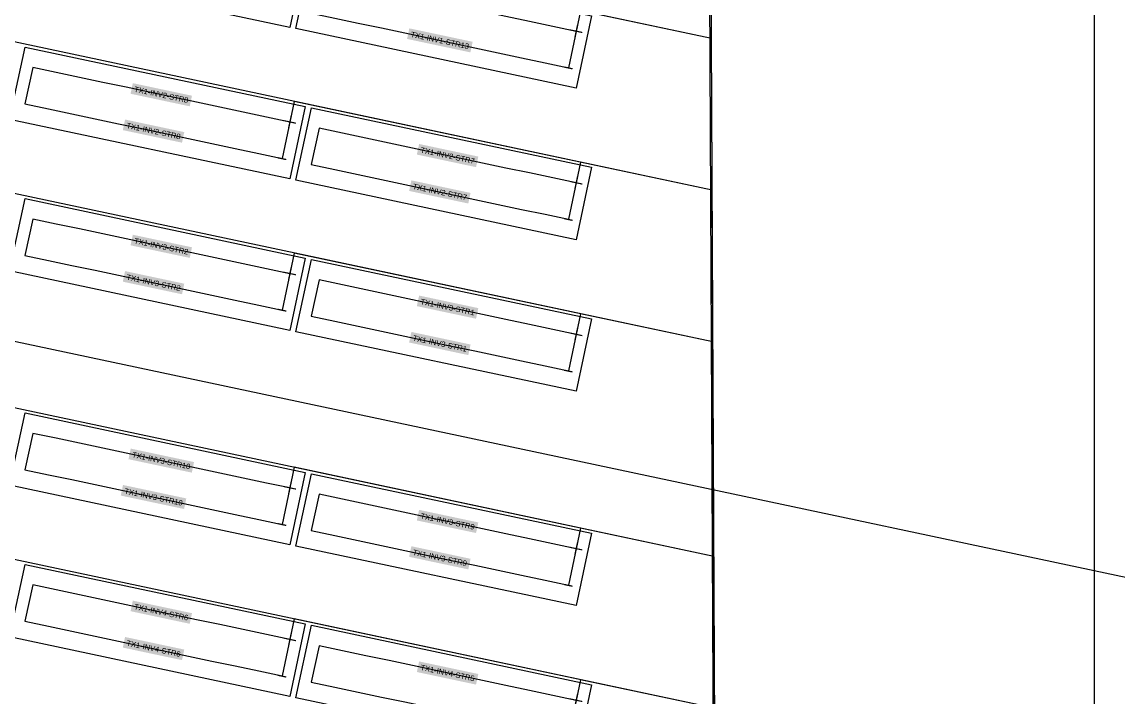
# Model space of a CAD drawing. Header units: metres. Extents: x 114 to 389, y 45 to 298.
# Drawn here: x 266 to 326.7, y 204.5 to 241.9 of the extents above; entities that cross this region are included whole.
import ezdxf

# ---------------------------------------------------------------- set-up
doc = ezdxf.new("R2010")
doc.units = ezdxf.units.M
doc.header["$MEASUREMENT"] = 0
for name, color, linetype in [('PVcase Corridor Center Line', 74, 'Continuous'), ('PVcase Polarity Symbols', 7, 'Continuous'), ('PVcase PV Modules (full frames)', 142, 'Continuous'), ('PVcase PV Modules (optimised)', 142, 'Continuous'), ('PVcase String Cables', 150, 'Continuous'), ('PVcase Stringing Numbers', 7, 'Continuous'), ('PVcase Strings', 92, 'Continuous'), ('PVcase Trenches', 7, 'Continuous')]:
    doc.layers.add(name, color=color, linetype=linetype)
doc.styles.get("Standard").update_dxf_attribs({"font": 'arial.ttf'})

# ---------------------------------------------------------------- blocks, each defined once
blk = doc.blocks.new('2P12@20DEG F FX A12 ID1 PVBlock')
at = {"layer": 'PVcase PV Modules (optimised)', "color": 0}
blk.add_polyline3d([(0, 0, 1.493), (15.51, -3.297, 1.493), (14.657, -7.308, 0), (-0.853, -4.011, 0)], close=True, dxfattribs=at)

msp = doc.modelspace()

# ---------------------------------------------------------------- linework, layer by layer
at = {"layer": 'PVcase Corridor Center Line'}
for points in [[(389, 198), (114, 256.453)], [(325.402, 45), (325.402, 242.652), (360.211, 243.65)]]:
    msp.add_lwpolyline(points, dxfattribs=at)
at = {"layer": 'PVcase String Cables'}
for points in [[(385.086, 223.818), (349.861, 231.305), (349.619, 135.706), (304.647, 145.276), (304.186, 241.036), (304.146, 249.42), (265.236, 257.69), (264.565, 254.53)], [(385.086, 223.818), (349.861, 231.305), (349.619, 135.706), (304.647, 145.276), (304.186, 241.036), (304.146, 249.42), (265.236, 257.69), (264.993, 256.545)], [(385.086, 223.818), (349.861, 231.305), (349.619, 135.706), (304.647, 145.276), (304.186, 241.036), (304.146, 249.42), (281.088, 254.321), (280.417, 251.161)], [(385.086, 223.818), (349.861, 231.305), (349.619, 135.706), (304.647, 145.276), (304.186, 241.036), (304.146, 249.42), (281.088, 254.321), (280.845, 253.176)], [(385.086, 223.818), (349.861, 231.305), (349.619, 135.706), (304.647, 145.276), (304.186, 241.036), (304.146, 249.42), (296.94, 250.951), (296.268, 247.792)], [(385.086, 223.818), (349.861, 231.305), (349.619, 135.706), (304.647, 145.276), (304.186, 241.036), (304.146, 249.42), (296.94, 250.951), (296.697, 249.806)], [(385.086, 223.818), (349.861, 231.305), (349.619, 135.706), (304.647, 145.276), (304.186, 241.014), (265.236, 249.293), (264.565, 246.133)], [(385.086, 223.818), (349.861, 231.305), (349.619, 135.706), (304.647, 145.276), (304.186, 241.014), (265.236, 249.293), (264.993, 248.148)], [(385.086, 223.818), (349.861, 231.305), (349.619, 135.706), (304.647, 145.276), (304.186, 241.014), (281.088, 245.924), (280.417, 242.764)], [(385.086, 223.818), (349.861, 231.305), (349.619, 135.706), (304.647, 145.276), (304.186, 241.014), (281.088, 245.924), (280.845, 244.779)], [(385.086, 223.818), (349.861, 231.305), (349.619, 135.706), (304.647, 145.276), (304.186, 241.014), (296.94, 242.554), (296.268, 239.394)], [(385.086, 223.818), (349.861, 231.305), (349.619, 135.706), (304.647, 145.276), (304.186, 241.014), (296.94, 242.554), (296.697, 241.409)], [(385.086, 207.024), (349.819, 214.52), (349.619, 135.706), (304.647, 145.276), (304.267, 224.224), (304.227, 232.608), (265.236, 240.896), (264.565, 237.736)], [(385.086, 207.024), (349.819, 214.52), (349.619, 135.706), (304.647, 145.276), (304.267, 224.224), (304.227, 232.608), (265.236, 240.896), (264.993, 239.751)], [(385.086, 207.024), (349.819, 214.52), (349.619, 135.706), (304.647, 145.276), (304.267, 224.224), (304.227, 232.608), (281.088, 237.526), (280.417, 234.367)], [(385.086, 207.024), (349.819, 214.52), (349.619, 135.706), (304.647, 145.276), (304.267, 224.224), (304.227, 232.608), (281.088, 237.526), (280.845, 236.382)], [(385.086, 207.024), (349.819, 214.52), (349.619, 135.706), (304.647, 145.276), (304.267, 224.224), (304.227, 232.608), (296.94, 234.157), (296.268, 230.997)], [(385.086, 207.024), (349.819, 214.52), (349.619, 135.706), (304.647, 145.276), (304.267, 224.224), (304.227, 232.608), (296.94, 234.157), (296.697, 233.012)], [(385.086, 195.152), (349.789, 202.654), (349.619, 135.706), (304.647, 145.276), (304.324, 212.34), (304.267, 224.203), (265.236, 232.499), (264.565, 229.339)], [(385.086, 195.152), (349.789, 202.654), (349.619, 135.706), (304.647, 145.276), (304.324, 212.34), (304.267, 224.203), (265.236, 232.499), (264.993, 231.354)], [(385.086, 195.152), (349.789, 202.654), (349.619, 135.706), (304.647, 145.276), (304.324, 212.34), (304.267, 224.203), (281.088, 229.129), (280.417, 225.97)], [(385.086, 195.152), (349.789, 202.654), (349.619, 135.706), (304.647, 145.276), (304.324, 212.34), (304.267, 224.203), (281.088, 229.129), (280.845, 227.984)], [(385.086, 195.152), (349.789, 202.654), (349.619, 135.706), (304.647, 145.276), (304.324, 212.34), (304.267, 224.203), (296.94, 225.76), (296.268, 222.6)], [(385.086, 195.152), (349.789, 202.654), (349.619, 135.706), (304.647, 145.276), (304.324, 212.34), (304.267, 224.203), (296.94, 225.76), (296.697, 224.615)], [(385.086, 195.152), (349.789, 202.654), (349.619, 135.706), (304.647, 145.276), (304.324, 212.318), (265.236, 220.627), (264.565, 217.467)], [(385.086, 195.152), (349.789, 202.654), (349.619, 135.706), (304.647, 145.276), (304.324, 212.318), (265.236, 220.627), (264.993, 219.482)], [(385.086, 195.152), (349.789, 202.654), (349.619, 135.706), (304.647, 145.276), (304.324, 212.318), (281.088, 217.257), (280.417, 214.097)], [(385.086, 195.152), (349.789, 202.654), (349.619, 135.706), (304.647, 145.276), (304.324, 212.318), (281.088, 217.257), (280.845, 216.112)], [(385.086, 195.152), (349.789, 202.654), (349.619, 135.706), (304.647, 145.276), (304.324, 212.318), (296.94, 213.888), (296.268, 210.728)], [(385.086, 195.152), (349.789, 202.654), (349.619, 135.706), (304.647, 145.276), (304.324, 212.318), (296.94, 213.888), (296.697, 212.743)], [(385.086, 178.357), (349.746, 185.869), (349.619, 135.706), (304.647, 145.276), (304.405, 195.529), (304.365, 203.912), (265.236, 212.229), (264.565, 209.07)], [(385.086, 178.357), (349.746, 185.869), (349.619, 135.706), (304.647, 145.276), (304.405, 195.529), (304.365, 203.912), (265.236, 212.229), (264.993, 211.085)], [(385.086, 178.357), (349.746, 185.869), (349.619, 135.706), (304.647, 145.276), (304.405, 195.529), (304.365, 203.912), (281.088, 208.86), (280.417, 205.7)], [(385.086, 178.357), (349.746, 185.869), (349.619, 135.706), (304.647, 145.276), (304.405, 195.529), (304.365, 203.912), (281.088, 208.86), (280.845, 207.715)], [(385.086, 178.357), (349.746, 185.869), (349.619, 135.706), (304.647, 145.276), (304.405, 195.529), (304.365, 203.912), (296.94, 205.491), (296.268, 202.331)], [(385.086, 178.357), (349.746, 185.869), (349.619, 135.706), (304.647, 145.276), (304.405, 195.529), (304.365, 203.912), (296.94, 205.491), (296.697, 204.346)]]:
    msp.add_lwpolyline(points, dxfattribs=at)
at = {"layer": 'PVcase Strings'}
for points in [[(296.697, 241.409), (295.403, 241.684), (294.109, 241.959), (292.814, 242.234), (291.52, 242.51), (290.226, 242.785), (288.932, 243.06), (287.638, 243.335), (286.344, 243.61), (285.05, 243.885), (283.756, 244.16), (282.462, 244.435), (282.033, 242.42), (283.328, 242.145), (284.622, 241.87), (285.916, 241.595), (287.21, 241.32), (288.504, 241.045), (289.798, 240.77), (291.092, 240.495), (292.386, 240.22), (293.68, 239.945), (294.974, 239.67), (296.268, 239.394)], [(280.845, 236.382), (279.551, 236.657), (278.257, 236.932), (276.963, 237.207), (275.669, 237.482), (274.374, 237.757), (273.08, 238.032), (271.786, 238.307), (270.492, 238.582), (269.198, 238.857), (267.904, 239.132), (266.61, 239.407), (266.182, 237.392), (267.476, 237.117), (268.77, 236.842), (270.064, 236.567), (271.358, 236.292), (272.652, 236.017), (273.946, 235.742), (275.24, 235.467), (276.534, 235.192), (277.828, 234.917), (279.123, 234.642), (280.417, 234.367)], [(296.697, 233.012), (295.403, 233.287), (294.109, 233.562), (292.814, 233.837), (291.52, 234.112), (290.226, 234.387), (288.932, 234.663), (287.638, 234.938), (286.344, 235.213), (285.05, 235.488), (283.756, 235.763), (282.462, 236.038), (282.033, 234.023), (283.328, 233.748), (284.622, 233.473), (285.916, 233.198), (287.21, 232.923), (288.504, 232.648), (289.798, 232.373), (291.092, 232.098), (292.386, 231.823), (293.68, 231.547), (294.974, 231.272), (296.268, 230.997)], [(280.845, 227.984), (279.551, 228.26), (278.257, 228.535), (276.963, 228.81), (275.669, 229.085), (274.374, 229.36), (273.08, 229.635), (271.786, 229.91), (270.492, 230.185), (269.198, 230.46), (267.904, 230.735), (266.61, 231.01), (266.182, 228.995), (267.476, 228.72), (268.77, 228.445), (270.064, 228.17), (271.358, 227.895), (272.652, 227.62), (273.946, 227.345), (275.24, 227.07), (276.534, 226.795), (277.828, 226.52), (279.123, 226.245), (280.417, 225.97)], [(296.697, 224.615), (295.403, 224.89), (294.109, 225.165), (292.814, 225.44), (291.52, 225.715), (290.226, 225.99), (288.932, 226.265), (287.638, 226.541), (286.344, 226.816), (285.05, 227.091), (283.756, 227.366), (282.462, 227.641), (282.033, 225.626), (283.328, 225.351), (284.622, 225.076), (285.916, 224.801), (287.21, 224.526), (288.504, 224.251), (289.798, 223.976), (291.092, 223.701), (292.386, 223.425), (293.68, 223.15), (294.974, 222.875), (296.268, 222.6)], [(280.845, 216.112), (279.551, 216.387), (278.257, 216.662), (276.963, 216.937), (275.669, 217.212), (274.374, 217.488), (273.08, 217.763), (271.786, 218.038), (270.492, 218.313), (269.198, 218.588), (267.904, 218.863), (266.61, 219.138), (266.182, 217.123), (267.476, 216.848), (268.77, 216.573), (270.064, 216.298), (271.358, 216.023), (272.652, 215.748), (273.946, 215.473), (275.24, 215.198), (276.534, 214.923), (277.828, 214.648), (279.123, 214.372), (280.417, 214.097)], [(296.697, 212.743), (295.403, 213.018), (294.109, 213.293), (292.814, 213.568), (291.52, 213.843), (290.226, 214.118), (288.932, 214.393), (287.638, 214.668), (286.344, 214.943), (285.05, 215.218), (283.756, 215.493), (282.462, 215.769), (282.033, 213.754), (283.328, 213.479), (284.622, 213.204), (285.916, 212.929), (287.21, 212.653), (288.504, 212.378), (289.798, 212.103), (291.092, 211.828), (292.386, 211.553), (293.68, 211.278), (294.974, 211.003), (296.268, 210.728)], [(280.845, 207.715), (279.551, 207.99), (278.257, 208.265), (276.963, 208.54), (275.669, 208.815), (274.374, 209.09), (273.08, 209.366), (271.786, 209.641), (270.492, 209.916), (269.198, 210.191), (267.904, 210.466), (266.61, 210.741), (266.182, 208.726), (267.476, 208.451), (268.77, 208.176), (270.064, 207.901), (271.358, 207.626), (272.652, 207.351), (273.946, 207.076), (275.24, 206.801), (276.534, 206.526), (277.828, 206.25), (279.123, 205.975), (280.417, 205.7)], [(296.697, 204.346), (295.403, 204.621), (294.109, 204.896), (292.814, 205.171), (291.52, 205.446), (290.226, 205.721), (288.932, 205.996), (287.638, 206.271), (286.344, 206.546), (285.05, 206.821), (283.756, 207.096), (282.462, 207.371), (282.033, 205.357), (283.328, 205.082), (284.622, 204.807), (285.916, 204.531), (287.21, 204.256), (288.504, 203.981), (289.798, 203.706), (291.092, 203.431), (292.386, 203.156), (293.68, 202.881), (294.974, 202.606), (296.268, 202.331)]]:
    msp.add_lwpolyline(points, dxfattribs=at)
at = {"layer": 'PVcase Trenches'}
msp.add_lwpolyline([(304, 259), (305, 51)], dxfattribs=at)

# ---------------------------------------------------------------- block references
at = {"layer": 'PVcase PV Modules (full frames)', "color": 144, "true_color": 0x007ca5}
for p in [(266.185, 248.938, 0.8), (282.037, 245.569, 0.8), (266.185, 240.541, 0.8), (282.037, 237.172, 0.8), (266.185, 232.144, 0.8), (282.037, 228.774, 0.8), (266.185, 220.272, 0.8), (282.037, 216.902, 0.8), (266.185, 211.875, 0.8), (282.037, 208.505, 0.8)]:
    msp.add_blockref('2P12@20DEG F FX A12 ID1 PVBlock', p, dxfattribs=at)

# ---------------------------------------------------------------- texts
at = {"layer": 'PVcase Polarity Symbols', "color": 1, "char_height": 0.7, "attachment_point": 5, "rotation": 348}
for insert in [(296.697, 241.409), (280.845, 236.382), (296.697, 233.012), (280.845, 227.984), (296.697, 224.615), (280.845, 216.112), (296.697, 212.743), (280.845, 207.715), (296.697, 204.346)]:
    msp.add_mtext('＋', dxfattribs=dict(at, insert=insert))
at = {"layer": 'PVcase Polarity Symbols', "color": 7, "char_height": 0.7, "attachment_point": 5, "rotation": 348}
for insert in [(296.268, 239.394), (280.417, 234.367), (296.268, 230.997), (280.417, 225.97), (296.268, 222.6), (280.417, 214.097), (296.268, 210.728), (280.417, 205.7)]:
    msp.add_mtext('−', dxfattribs=dict(at, insert=insert))
at = {"layer": 'PVcase Stringing Numbers', "color": 18, "true_color": 0x000000, "char_height": 0.3, "attachment_point": 5, "rotation": 348, "bg_fill": 1, "box_fill_scale": 1.5, "bg_fill_color": 7, "bg_fill_true_color": 16777215, "bg_fill_transparency": 0}
for s, insert in [('TX1-INV1-STR13', (289.151, 240.907)), ('TX1-INV2-STR8', (273.727, 237.894)), ('TX1-INV2-STR8', (273.299, 235.88)), ('TX1-INV2-STR7', (289.579, 234.525)), ('TX1-INV2-STR7', (289.151, 232.51)), ('TX1-INV3-STR2', (273.727, 229.497)), ('TX1-INV3-STR2', (273.299, 227.483)), ('TX1-INV3-STR1', (289.579, 226.128)), ('TX1-INV3-STR1', (289.151, 224.113)), ('TX1-INV3-STR10', (273.727, 217.625)), ('TX1-INV3-STR10', (273.299, 215.61)), ('TX1-INV3-STR9', (289.579, 214.256)), ('TX1-INV3-STR9', (289.151, 212.241)), ('TX1-INV4-STR6', (273.727, 209.228)), ('TX1-INV4-STR6', (273.299, 207.213)), ('TX1-INV4-STR5', (289.579, 205.859))]:
    msp.add_mtext(s, dxfattribs=dict(at, insert=insert))

doc.saveas('drawing.dxf')
